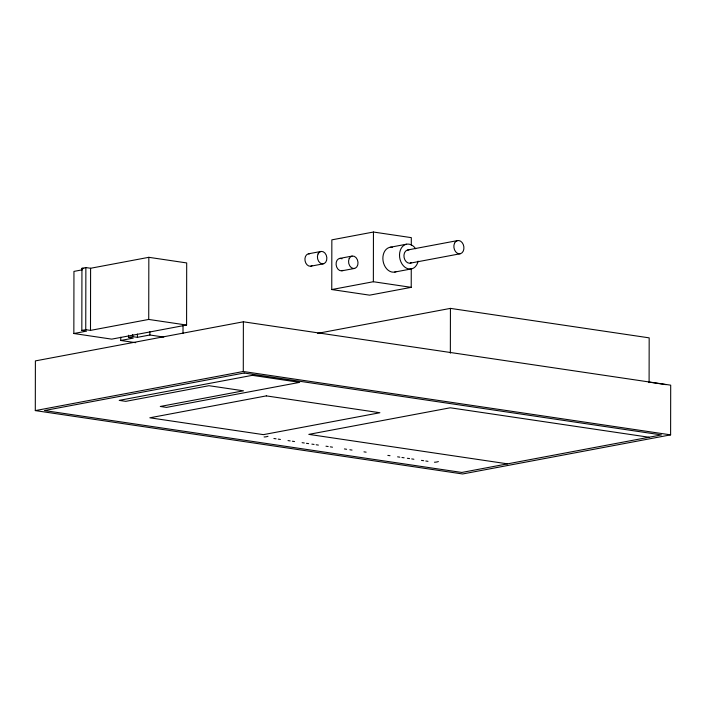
<?xml version="1.0" encoding="UTF-8"?>
<svg xmlns="http://www.w3.org/2000/svg" width="706" height="706" viewBox="0 0 706 706"><rect width="100%" height="100%" fill="white"/><g stroke="black" fill="none" stroke-linecap="round" stroke-linejoin="round"><path stroke-width="1.06" d="M35.3 410.601L35.388 360.898L243.376 321.795L670.7 385.167L670.612 434.861L462.624 473.973L35.3 410.601L243.288 371.497L670.612 434.861M73.848 333.514L86.564 331.132L81.825 330.426L81.94 268.306L85.867 267.565L90.597 268.262L148.834 257.319L186.693 262.932L186.587 325.051L111.707 339.136L73.848 333.514L73.953 271.395L82.434 269.798M81.825 330.426L85.753 329.684L85.867 267.565M85.753 329.684L90.492 330.39L90.597 268.262M135.711 342.692L120.752 340.477L120.761 337.186M120.752 340.477L133.231 338.13L128.501 337.424L128.501 335.235M128.501 337.424L132.657 336.647L132.666 334.45M132.657 336.647L137.396 337.344L137.396 334.053M90.492 330.39L148.728 319.439L148.834 257.319M137.396 337.344L149.875 334.997L149.875 331.714M183.013 333.338L183.022 325.66M243.288 371.497L243.376 321.795M411.254 268.977L411.219 287.342L369.617 295.161L331.758 289.548L331.846 239.855L373.448 232.027L411.307 237.64L411.289 245.203M331.758 289.548L373.359 281.729L373.448 232.027M450.349 353.168L450.428 308.381L649.176 337.856L649.096 382.643M308.443 253.816L320.921 251.468M389.906 247.321L406.541 244.197M339.595 258.431L352.073 256.084M310.869 266.18L323.348 263.832M407.68 249.968L457.594 240.587M342.022 270.795L354.509 268.448M410.265 263.144L460.18 253.763M394.76 272.048L411.404 268.924M317.629 333.356L450.428 308.381M373.359 281.729L411.219 287.342M81.94 268.306L83.829 268.58M648.867 382.087L666.173 384.655M148.728 319.439L186.587 325.051M149.875 334.997L163.766 337.062M649.008 437.252L450.251 407.786L308.813 434.375L507.57 463.851M273.902 438.488L276.072 438.814M278.243 439.132L280.414 439.459M288.013 440.579L290.175 440.906M292.346 441.224L294.517 441.55M302.115 442.671L304.286 442.997M306.457 443.315L308.628 443.642M311.884 444.118L314.055 444.445M316.217 444.762L318.388 445.089M325.987 446.21L328.158 446.536M330.329 446.854L332.5 447.18M344.431 448.945L346.602 449.272M349.858 449.757L352.029 450.075M363.969 451.849L366.132 452.167M387.841 455.388L390.012 455.705M397.602 456.835L399.772 457.153M401.943 457.479L404.114 457.797M407.371 458.282L409.542 458.6M411.713 458.926L413.884 459.244M421.473 460.374L423.644 460.691M425.815 461.018L427.986 461.336M312.008 265.73A6.301 4.668 79.4 0 1 305.08 260.929A6.301 4.668 79.4 0 1 309.669 253.781M343.169 270.345A6.301 4.668 79.4 0 1 336.118 264.732A6.301 4.668 79.4 0 1 342.048 258.793M396.313 271.536A12.602 9.337 79.4 0 1 383.084 261.008A12.602 9.337 79.4 0 1 392.351 247.259M411.483 262.667A6.716 4.968 79.4 0 1 404.097 257.549A6.716 4.968 79.4 0 1 408.986 249.942M418.111 261.132A12.602 9.337 79.4 0 1 404.953 267.221A12.602 9.337 79.4 0 1 401.229 248.283A12.602 9.337 79.4 0 1 415.675 248.768M438.373 461.556A25.204 16.397 -81.6 0 1 434.464 462.218M268.006 436.29A25.204 16.397 -81.6 0 1 264.097 436.952M244.1 373.015L44.425 410.557L461.812 472.455L661.487 434.905L244.1 373.015M252.324 375.336L119.217 400.373L125.783 401.343L208.985 385.697L243.473 390.815L160.271 406.462L166.537 407.388L299.653 382.361L252.324 375.336M266.312 395.889L149.84 417.793L263.409 434.64L379.881 412.736L266.312 395.889M318.044 253.939A6.301 4.668 79.4 0 0 322.121 263.859A6.301 4.668 79.4 0 0 326.243 255.148A6.301 4.668 79.4 0 0 318.044 253.939M349.196 258.555A6.301 4.668 79.4 0 0 353.282 268.483A6.301 4.668 79.4 0 0 357.395 259.773A6.301 4.668 79.4 0 0 349.196 258.555M454.532 243.217A6.716 4.968 79.4 0 0 458.874 253.789A6.716 4.968 79.4 0 0 463.26 244.505A6.716 4.968 79.4 0 0 454.532 243.217"/></g></svg>
